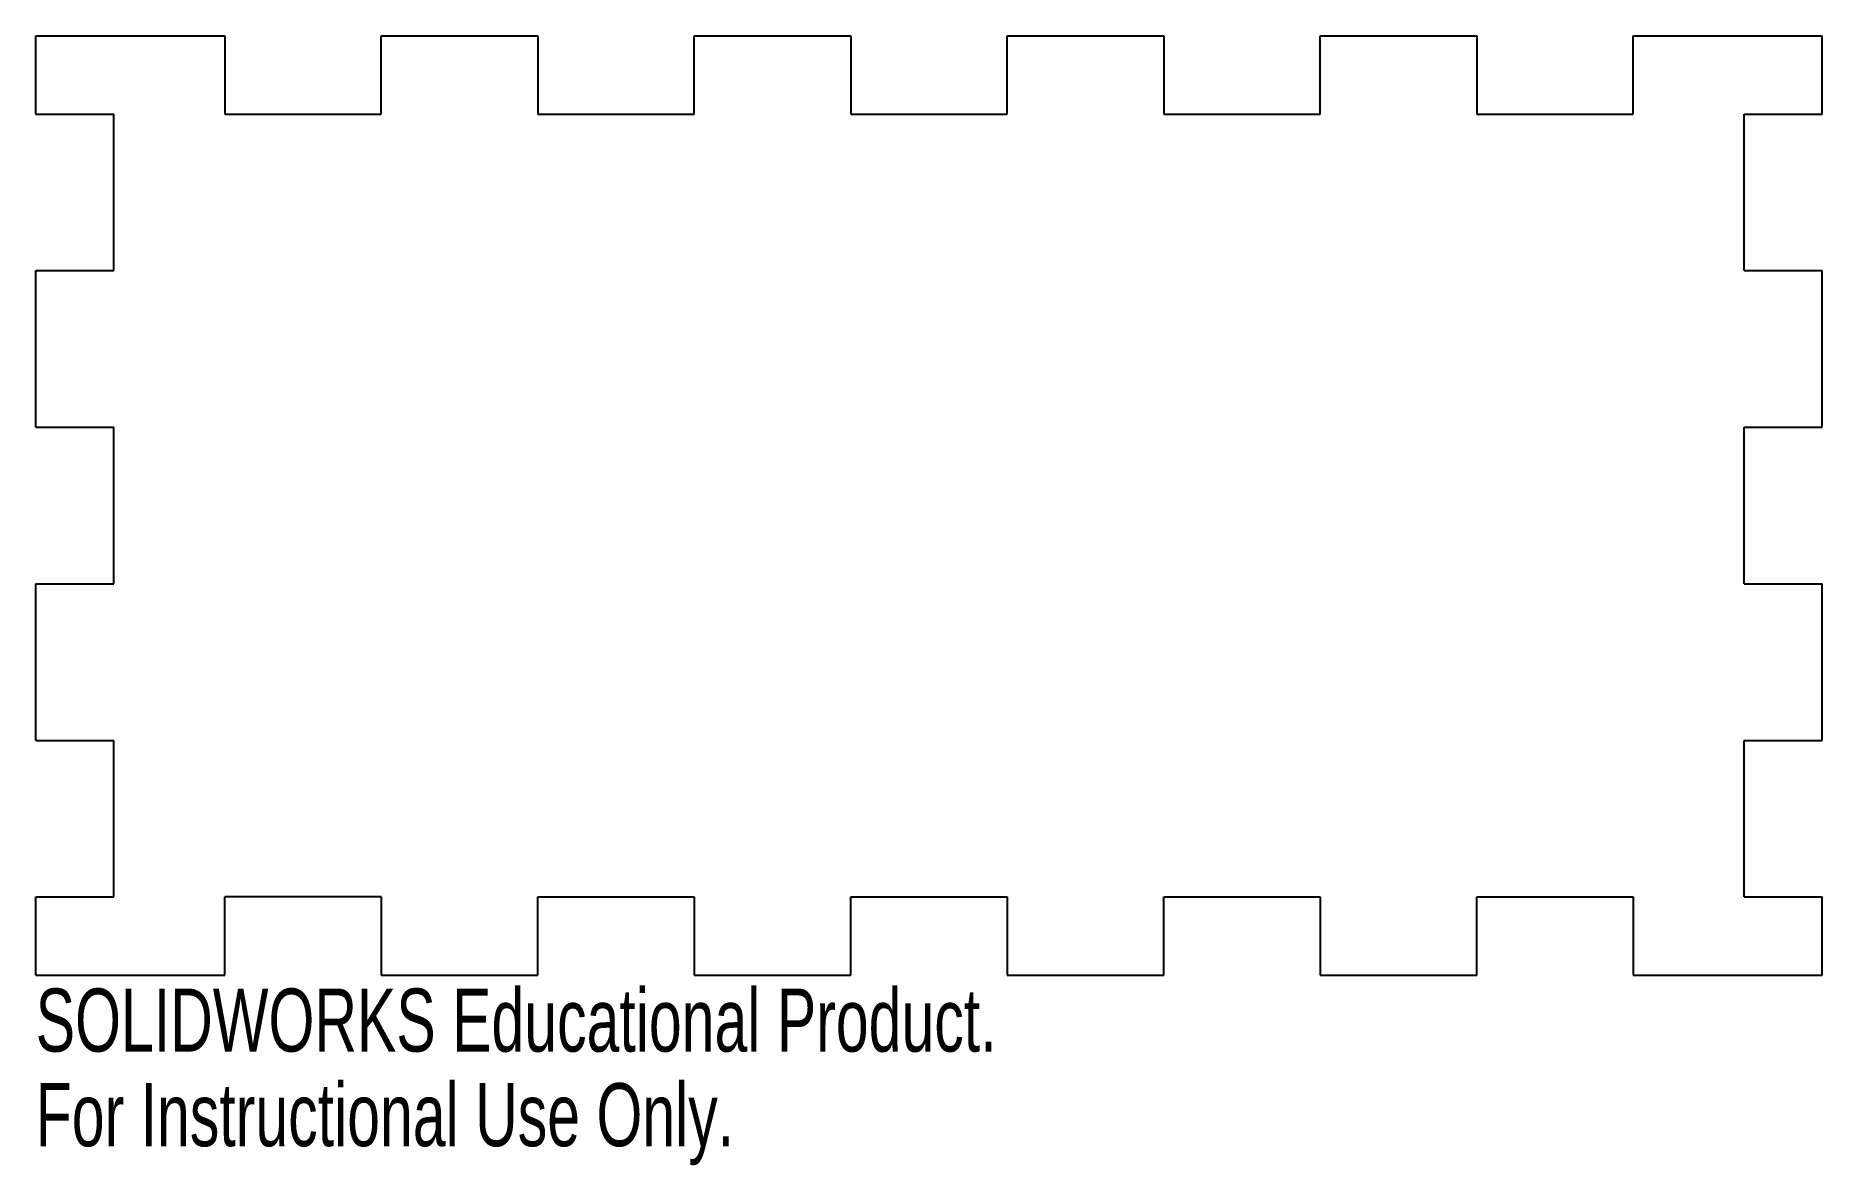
# Model space of a CAD drawing. Header units: millimetres. Extents: x -68 to 68, y -15 to 72.
import ezdxf

# ---------------------------------------------------------------- set-up
doc = ezdxf.new("R2010")
doc.units = ezdxf.units.MM
doc.styles.add('SLDTEXTSTYLE0', font='TXT', dxfattribs={"width": 0.7})

msp = doc.modelspace()

# ---------------------------------------------------------------- linework, layer by layer
at = {"color": 7, "linetype": 'Continuous', "lineweight": 25}
for p, q in [((-68.5, 72), (-54, 72)), ((-68.5, 66), (-68.5, 72)), ((-54, 72), (-54, 66)), ((-42, 72), (-30, 72)), ((-42, 66), (-42, 72)), ((-30, 72), (-30, 66)), ((-18, 72), (-6, 72)), ((-18, 66), (-18, 72)), ((-6, 72), (-6, 66)), ((6, 72), (18, 72)), ((6, 66), (6, 72)), ((18, 72), (18, 66)), ((30, 72), (42, 72)), ((30, 66), (30, 72)), ((42, 72), (42, 66)), ((54, 72), (68.5, 72)), ((54, 66), (54, 72)), ((68.5, 66), (68.5, 72)), ((-68.5, 66), (-62.5, 66)), ((-62.5, 54), (-62.5, 66)), ((-54, 66), (-42, 66)), ((-30, 66), (-18, 66)), ((-6, 66), (6, 66)), ((18, 66), (30, 66)), ((42, 66), (54, 66)), ((62.5, 54), (62.5, 66)), ((62.5, 66), (68.5, 66)), ((-68.5, 54), (-62.5, 54)), ((-68.5, 42), (-68.5, 54)), ((62.5, 54), (68.5, 54)), ((68.5, 42), (68.5, 54)), ((-68.5, 42), (-62.5, 42)), ((-62.5, 30), (-62.5, 42)), ((62.5, 30), (62.5, 42)), ((62.5, 42), (68.5, 42)), ((-68.5, 30), (-62.5, 30)), ((-68.5, 18), (-68.5, 30)), ((62.5, 30), (68.5, 30)), ((68.5, 18), (68.5, 30)), ((-68.5, 18), (-62.5, 18)), ((-62.5, 6), (-62.5, 18)), ((62.5, 6), (62.5, 18)), ((62.5, 18), (68.5, 18)), ((-68.5, 6), (-62.5, 6)), ((-68.5, 0), (-68.5, 6)), ((-54, 0), (-54, 6)), ((-42, 6), (-54, 6)), ((-42, 6), (-42, 0)), ((-30, 0), (-30, 6)), ((-30, 6), (-18, 6)), ((-18, 6), (-18, 0)), ((-6, 0), (-6, 6)), ((-6, 6), (6, 6)), ((6, 6), (6, 0)), ((18, 0), (18, 6)), ((18, 6), (30, 6)), ((30, 6), (30, 0)), ((42, 0), (42, 6)), ((42, 6), (54, 6)), ((54, 6), (54, 0)), ((62.5, 6), (68.5, 6)), ((68.5, 0), (68.5, 6)), ((-68.5, 0), (-54, 0)), ((-42, 0), (-30, 0)), ((-18, 0), (-6, 0)), ((6, 0), (18, 0)), ((30, 0), (42, 0)), ((54, 0), (68.5, 0))]:
    msp.add_line(p, q, dxfattribs=at)

# ---------------------------------------------------------------- texts
at = {"color": 7, "linetype": 'Continuous', "char_height": 4.8336, "attachment_point": 1, "style": 'SLDTEXTSTYLE0'}
for s, insert in [('SOLIDWORKS Educational Product.', (-68.5, -1.02)), ('For Instructional Use Only.', (-68.5, -8.27))]:
    msp.add_mtext(s, dxfattribs=dict(at, insert=insert))

doc.saveas('drawing.dxf')
